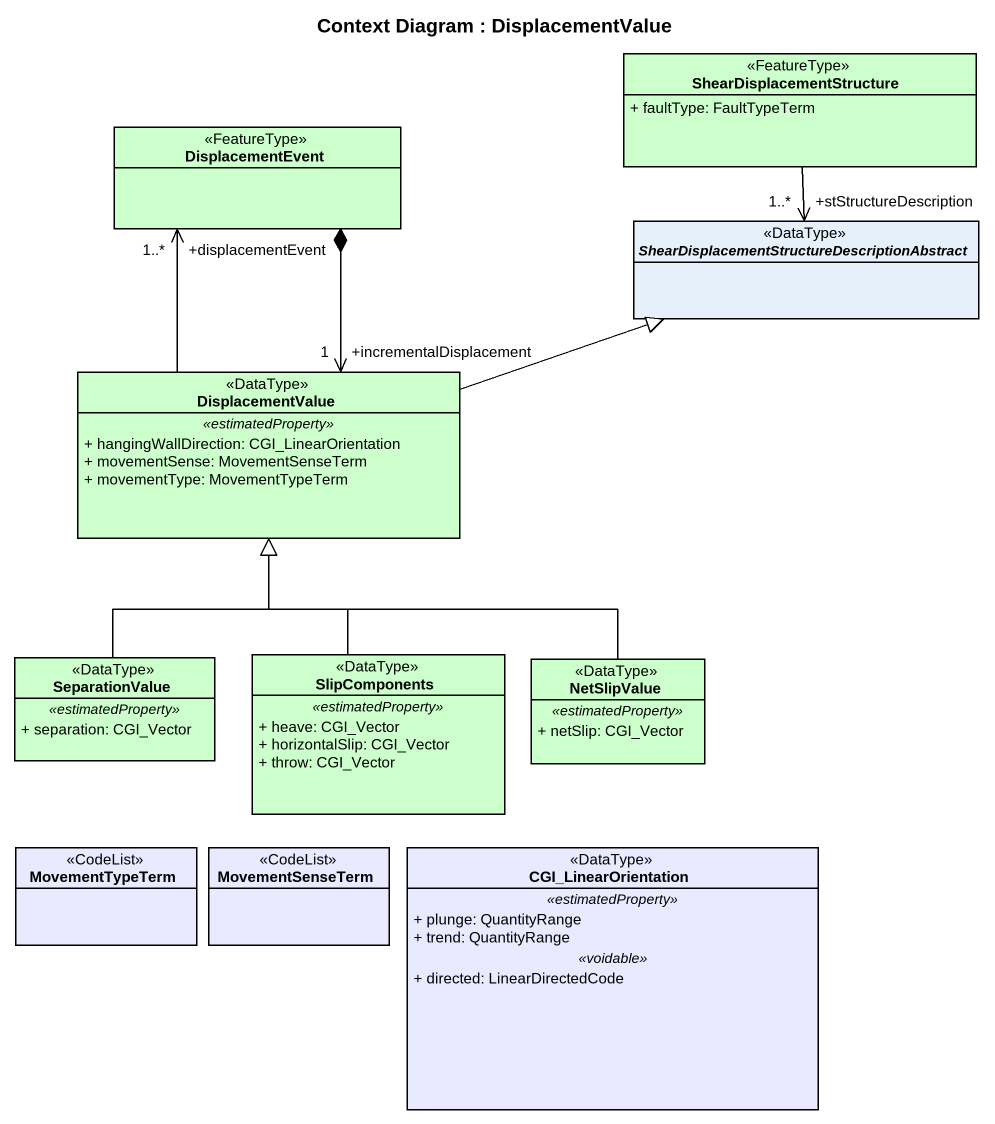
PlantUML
@startuml
title Context Diagram : DisplacementValue
hide circle
hide empty members
skinparam classAttributeIconSize 0
class ShearDisplacementStructure <<FeatureType>> #CCFFCC {
  + faultType: FaultTypeTerm
}
class DisplacementEvent <<FeatureType>> #CCFFCC
abstract class "ShearDisplacementStructureDescriptionAbstract" as ShearDisplacementStructureDe <<DataType>>
class DisplacementValue <<DataType>> #CCFFCC {
  .. <<estimatedProperty>> ..
  + hangingWallDirection: CGI_LinearOrientation
  + movementSense: MovementSenseTerm
  + movementType: MovementTypeTerm
}
class SeparationValue <<DataType>> #CCFFCC {
  .. <<estimatedProperty>> ..
  + separation: CGI_Vector
}
class SlipComponents <<DataType>> #CCFFCC {
  .. <<estimatedProperty>> ..
  + heave: CGI_Vector
  + horizontalSlip: CGI_Vector
  + throw: CGI_Vector
}
class NetSlipValue <<DataType>> #CCFFCC {
  .. <<estimatedProperty>> ..
  + netSlip: CGI_Vector
}
class MovementTypeTerm <<CodeList>> #E9E9FF
class MovementSenseTerm <<CodeList>> #E9E9FF
class CGI_LinearOrientation <<DataType>> #E9E9FF {
  .. <<estimatedProperty>> ..
  + plunge: QuantityRange
  + trend: QuantityRange
  .. <<voidable>> ..
  + directed: LinearDirectedCode
}
ShearDisplacementStructure --> "+stStructureDescription\n1..*" ShearDisplacementStructureDe
DisplacementEvent *--> "+incrementalDisplacement\n1" DisplacementValue
DisplacementValue -up-> "+displacementEvent\n1..*" DisplacementEvent
DisplacementValue -right-|> ShearDisplacementStructureDe
SeparationValue -up-|> DisplacementValue
SlipComponents -up-|> DisplacementValue
NetSlipValue -up-|> DisplacementValue
@enduml
